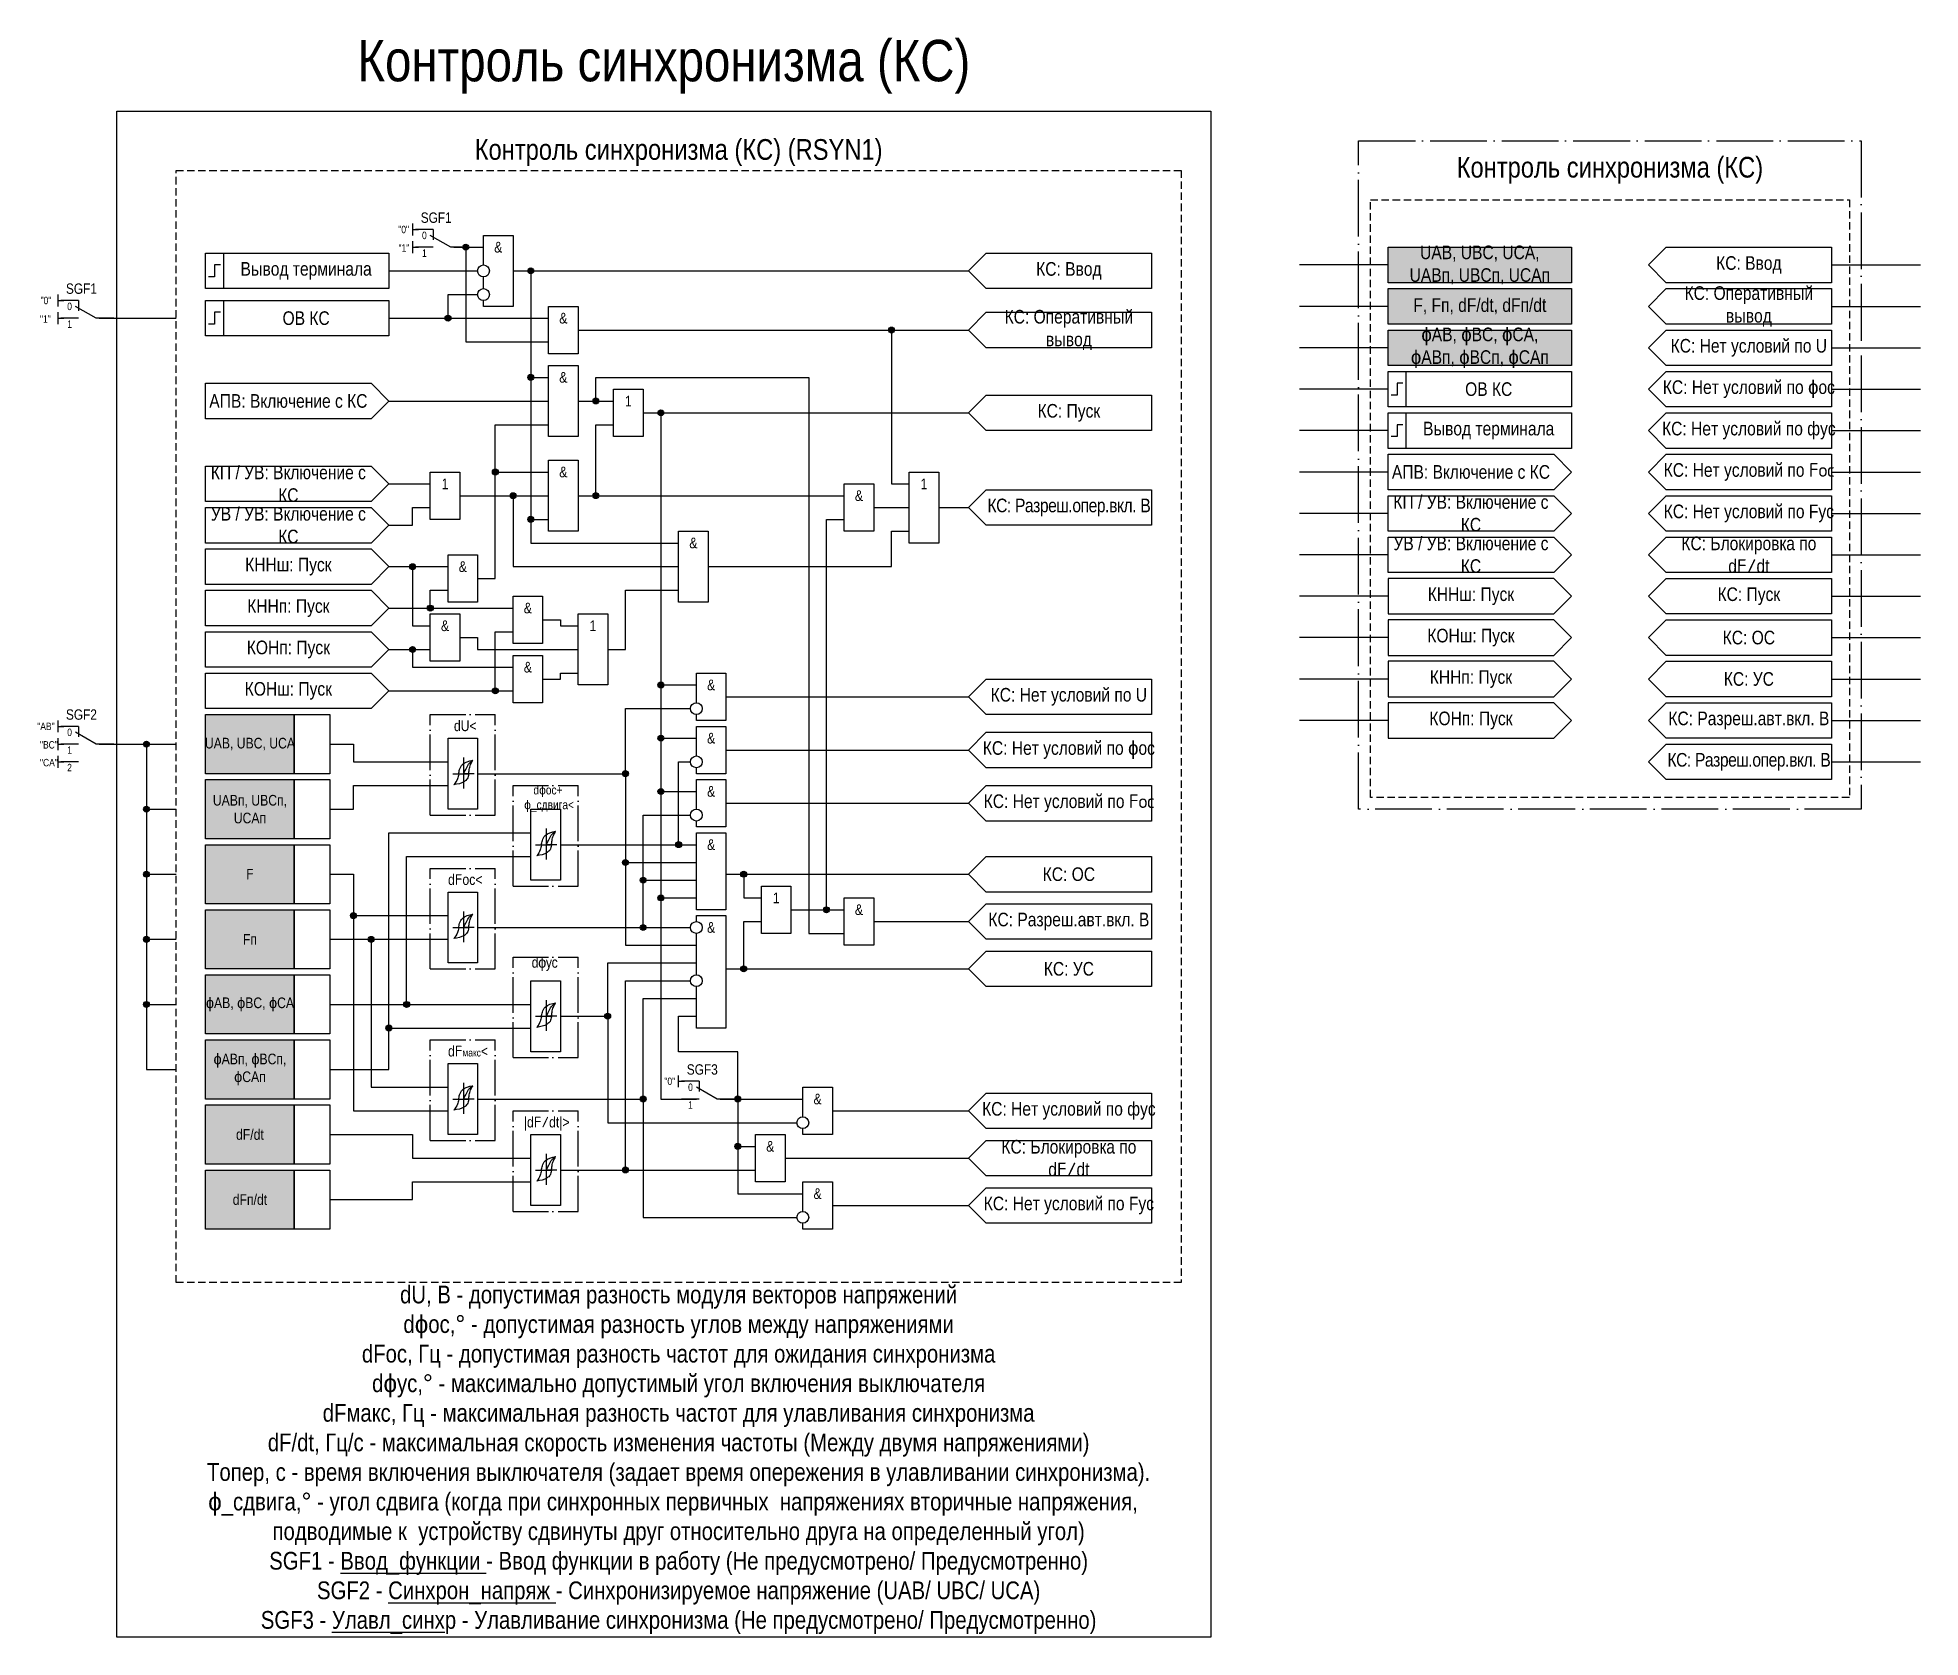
# Model space of a CAD drawing. Header units: millimetres. Extents: x -13 to 305, y -8 to 262.
import ezdxf
from ezdxf.enums import TextEntityAlignment as Align

# ---------------------------------------------------------------- set-up
doc = ezdxf.new("R2010")
doc.units = ezdxf.units.MM
doc.linetypes.add('ACAD_ISO04W100', pattern=[30, 24, -3, 0, -3])
doc.linetypes.add('штриховая2', pattern=[0.375, 0.25, -0.125])
doc.layers.add('TEXT', color=7, linetype='Continuous', lineweight=25)
doc.layers.add('Основная', color=7, linetype='Continuous')
doc.styles.add('1.8_Gost_RD', font='ARIALN.TTF', dxfattribs={"height": 1.8})
doc.styles.add('2.5_Gost_RD', font='ARIALN.TTF', dxfattribs={"height": 2.5})
doc.styles.add('3.5_Gost_RD', font='ARIALN.TTF', dxfattribs={"height": 3.5})
doc.styles.add('Вывод', font='ARIALN.TTF', dxfattribs={"height": 2.5})
doc.styles.add('Компонент', font='ARIALN.TTF', dxfattribs={"height": 3.5})

# ---------------------------------------------------------------- blocks, each defined once
blk = doc.blocks.new('*U1047')
at = {"layer": 'Основная', "linetype": 'ACAD_ISO04W100', "ltscale": 0.25}
for p, q in [((0, 0), (11, 0)), ((0, -17), (0, 0)), ((11, -17), (11, 0)), ((0, -17), (11, -17))]:
    blk.add_line(p, q, dxfattribs=at)
at = {"layer": 'Основная', "style": 'Компонент'}
blk.add_attdef('ОУ', text='', height=3.5, dxfattribs=at).set_placement((11, 0), align=Align.MIDDLE_CENTER)
blk = doc.blocks.new('*U1056')
at = {"layer": 'Основная', "linetype": 'ACAD_ISO04W100', "ltscale": 0.25}
for p, q in [((0, 0), (11, 0)), ((0, -17), (0, 0)), ((11, -17), (11, 0)), ((0, -17), (11, -17))]:
    blk.add_line(p, q, dxfattribs=at)
at = {"layer": 'Основная', "style": 'Компонент'}
blk.add_attdef('ОУ', text='', height=3.5, dxfattribs=at).set_placement((11, 0), align=Align.MIDDLE_CENTER)
blk = doc.blocks.new('Точка')
at = {"ltscale": 100}
h = blk.add_hatch(color=256, dxfattribs=at)
h.dxf.hatch_style = 1
edge = h.paths.add_edge_path()
edge.add_arc((0, 0), 0.5, 0, 360)
blk.add_circle((0, 0), 0.5, dxfattribs=at)
blk = doc.blocks.new('*U958')
at = {"layer": 'Основная', "color": 0}
blk.add_line((0, 0), (7, 4), dxfattribs=at)
at = {"layer": 'Основная', "ltscale": 0.35}
blk.add_line((6, 6), (6, 2.5), dxfattribs=at)
blk = doc.blocks.new('*U1052')
at = {"layer": 'Основная', "color": 0}
for p, q in [((-3, 6), (-9, 6)), ((-3, 0), (-9, 0)), ((9, 0), (3, 0))]:
    blk.add_line(p, q, dxfattribs=at)
at = {"layer": 'Основная', "ltscale": 0.25, "xscale": -1}
blk.add_blockref('*U958', (3, 0), dxfattribs=at)
at = {"layer": 'Основная'}
for tag, height, style, p in [('В1', 2.5, 'Вывод', (-13, 6)), ('ОУ', 3.5, 'Компонент', (-2, 10)), ('В2', 2.5, 'Вывод', (-6, 4)), ('В3', 2.5, 'Вывод', (-6, -2))]:
    blk.add_attdef(tag, text='', height=height, dxfattribs=dict(at, style=style)).set_placement(p, align=Align.MIDDLE_CENTER)
blk = doc.blocks.new('*U985')
at = {"layer": 'Основная', "color": 0}
for p, q in [((-3, 6), (-9, 6)), ((-3, 0), (-9, 0)), ((9, 0), (3, 0))]:
    blk.add_line(p, q, dxfattribs=at)
at = {"layer": 'Основная', "ltscale": 0.25, "xscale": -1}
blk.add_blockref('*U958', (3, 0), dxfattribs=at)
at = {"layer": 'Основная'}
for tag, height, style, p in [('В1', 2.5, 'Вывод', (-14, 6)), ('ОУ', 3.5, 'Компонент', (-2, 10)), ('В2', 2.5, 'Вывод', (-6, 4)), ('В3', 2.5, 'Вывод', (-6, -2))]:
    blk.add_attdef(tag, text='', height=height, dxfattribs=dict(at, style=style)).set_placement(p, align=Align.MIDDLE_CENTER)

msp = doc.modelspace()

# ---------------------------------------------------------------- hatches: boundary and pattern name
at = {"ltscale": 100, "true_color": 0xf7941d}
h = msp.add_hatch(color=30, dxfattribs=at)
h.dxf.hatch_style = 1
h.paths.add_polyline_path([(215, 227), (246, 227), (246, 221), (215, 221)])
h = msp.add_hatch(color=30, dxfattribs=at)
h.dxf.hatch_style = 1
h.paths.add_polyline_path([(215, 220), (246, 220), (246, 214), (215, 214)])
h = msp.add_hatch(color=30, dxfattribs=at)
h.dxf.hatch_style = 1
h.paths.add_polyline_path([(215, 213), (246, 213), (246, 207), (215, 207)])
at = {"ltscale": 100, "true_color": 0xef8637}
h = msp.add_hatch(color=30, dxfattribs=at)
h.dxf.hatch_style = 1
h.paths.add_polyline_path([(15, 148), (30, 148), (30, 138), (15, 138)])
h = msp.add_hatch(color=30, dxfattribs=at)
h.dxf.hatch_style = 1
h.paths.add_polyline_path([(15, 137), (30, 137), (30, 127), (15, 127)])
h = msp.add_hatch(color=30, dxfattribs=at)
h.dxf.hatch_style = 1
h.paths.add_polyline_path([(15, 126), (30, 126), (30, 116), (15, 116)])
h = msp.add_hatch(color=30, dxfattribs=at)
h.dxf.hatch_style = 1
h.paths.add_polyline_path([(15, 115), (30, 115), (30, 105), (15, 105)])
h = msp.add_hatch(color=30, dxfattribs=at)
h.dxf.hatch_style = 1
h.paths.add_polyline_path([(15, 104), (30, 104), (30, 94), (15, 94)])
h = msp.add_hatch(color=30, dxfattribs=at)
h.dxf.hatch_style = 1
h.paths.add_polyline_path([(15, 93), (30, 93), (30, 83), (15, 83)])
h = msp.add_hatch(color=30, dxfattribs=at)
h.dxf.hatch_style = 1
h.paths.add_polyline_path([(15, 82), (30, 82), (30, 72), (15, 72)])
h = msp.add_hatch(color=30, dxfattribs=at)
h.dxf.hatch_style = 1
h.paths.add_polyline_path([(15, 71), (30, 71), (30, 61), (15, 61)])

# ---------------------------------------------------------------- linework, layer by layer
at = {"ltscale": 100}
for p, q in [((50, 231), (50, 229)), ((50, 230), (51, 230)), ((50, 228), (50, 226)), ((50, 227), (51, 227)), ((262, 227), (290, 227)), ((215, 224), (200, 224)), ((290, 224), (305, 224)), ((215, 217), (200, 217)), ((290, 217), (305, 217)), ((215, 210), (200, 210)), ((290, 210), (305, 210)), ((215, 203), (200, 203)), ((290, 203), (305, 203)), ((215, 196), (200, 196)), ((290, 196), (305, 196)), ((215, 189), (200, 189)), ((290, 189), (305, 189)), ((215, 182), (200, 182)), ((290, 182), (305, 182)), ((215, 175), (200, 175)), ((290, 175), (305, 175)), ((215, 168), (200, 168)), ((290, 168), (305, 168)), ((215, 161), (200, 161)), ((290, 161), (305, 161)), ((215, 154), (200, 154)), ((290, 154), (305, 154)), ((215, 147), (200, 147)), ((290, 147), (305, 147)), ((56.79, 138), (58.6, 138)), ((57.81, 138), (59.49, 138)), ((60.42, 138), (58.6, 138)), ((290, 137), (262, 137)), ((290, 140), (305, 140)), ((70.79, 126), (72.6, 126)), ((71.81, 126), (73.49, 126)), ((74.42, 126), (72.6, 126)), ((56.79, 112), (58.6, 112)), ((57.81, 112), (59.49, 112)), ((60.42, 112), (58.6, 112)), ((70.79, 97), (72.6, 97)), ((71.81, 97), (73.49, 97)), ((74.42, 97), (72.6, 97)), ((95, 85), (95, 87)), ((95, 86), (96, 86))]:
    msp.add_line(p, q, dxfattribs=at)
at = {"color": 6, "ltscale": 100}
for p, q in [((-10, 219), (-10, 217)), ((-10, 218), (-9, 218)), ((-10, 216), (-10, 214)), ((-10, 215), (-9, 215)), ((-10, 147), (-10, 145)), ((-10, 146), (-9, 146)), ((-10, 144), (-10, 142)), ((-10, 143), (-9, 143)), ((-10, 141), (-10, 139)), ((-10, 140), (-9, 140)), ((-6.5, 140), (-9.5, 140))]:
    msp.add_line(p, q, dxfattribs=at)
for p, q in [((58.6, 140.72), (58.6, 135.52)), ((72.6, 128.72), (72.6, 123.52)), ((58.6, 114.72), (58.6, 109.52)), ((72.6, 99.72), (72.6, 94.52)), ((58.6, 85.72), (58.6, 80.52)), ((72.6, 73.72), (72.6, 68.52))]:
    msp.add_line(p, q)
at = {"color": 7, "ltscale": 100}
for p, q in [((56.79, 83), (58.6, 83)), ((57.81, 83), (59.49, 83)), ((60.42, 83), (58.6, 83)), ((70.79, 71), (72.6, 71)), ((71.81, 71), (73.49, 71)), ((74.42, 71), (72.6, 71))]:
    msp.add_line(p, q, dxfattribs=at)
at = {"color": 3, "ltscale": 100}
for points in [[(0, 250), (185, 250), (185, -8), (0, -8)], [(215, 178), (243, 178), (246, 175), (243, 172), (215, 172)]]:
    msp.add_lwpolyline(points, close=True, dxfattribs=at)
at = {"color": 251, "linetype": 'ACAD_ISO04W100', "lineweight": 30, "ltscale": 0.4, "true_color": 0x58595b}
msp.add_lwpolyline([(210, 245), (295, 245), (295, 132), (210, 132)], close=True, dxfattribs=at)
at = {"linetype": 'штриховая2', "ltscale": 5}
for points in [[(10, 240), (180, 240), (180, 52), (10, 52)], [(212, 235), (293, 235), (293, 134), (212, 134)]]:
    msp.add_lwpolyline(points, close=True, dxfattribs=at)
at = {"ltscale": 100}
for points in [[(57, 227), (62, 227)], [(57, 227), (59, 227), (59, 211), (73, 211)], [(62, 224), (62, 229), (67, 229), (67, 217), (62, 217), (62, 218)], [(259, 224), (262, 227), (290, 227), (290, 221), (262, 221), (259, 224)], [(46, 223), (61, 223)], [(67, 223), (70, 223), (70, 181), (73, 181)], [(67, 223), (70, 223), (70, 177), (95, 177)], [(67, 223), (144, 223)], [(67, 223), (70, 223), (70, 205), (73, 205)], [(144, 223), (147, 226), (175, 226), (175, 220), (147, 220), (144, 223)], [(62, 220), (62, 222)], [(259, 217), (262, 220), (290, 220), (290, 214), (262, 214), (259, 217)], [(46, 215), (56, 215), (56, 219), (61, 219)], [(46, 215), (73, 215)], [(144, 213), (147, 216), (175, 216), (175, 210), (147, 210), (144, 213)], [(78, 213), (131, 213), (131, 187), (134, 187)], [(78, 213), (144, 213)], [(259, 210), (262, 213), (290, 213), (290, 207), (262, 207), (259, 210)], [(78, 201), (81, 201), (81, 205), (117, 205), (117, 111), (123, 111)], [(259, 203), (262, 206), (290, 206), (290, 200), (262, 200), (259, 203)], [(46, 201), (73, 201)], [(78, 201), (84, 201)], [(144, 199), (147, 202), (175, 202), (175, 196), (147, 196), (144, 199)], [(89, 199), (144, 199)], [(89, 199), (92, 199), (92, 153), (98, 153)], [(89, 199), (92, 199), (92, 144), (98, 144)], [(89, 199), (92, 199), (92, 135), (98, 135)], [(89, 199), (92, 199), (92, 83), (98, 83)], [(89, 199), (92, 199), (92, 117), (98, 117)], [(259, 196), (262, 199), (290, 199), (290, 193), (262, 193), (259, 196)], [(61, 171), (64, 171), (64, 197), (73, 197)], [(78, 185), (81, 185), (81, 197), (84, 197)], [(259, 189), (262, 192), (290, 192), (290, 186), (262, 186), (259, 189)], [(61, 171), (64, 171), (64, 189), (73, 189)], [(46, 187), (53, 187)], [(58, 185), (73, 185)], [(58, 185), (67, 185), (67, 173), (95, 173)], [(78, 185), (123, 185)], [(144, 183), (147, 186), (175, 186), (175, 180), (147, 180), (144, 183)], [(259, 182), (262, 185), (290, 185), (290, 179), (262, 179), (259, 182)], [(46, 180), (50, 180), (50, 183), (53, 183)], [(128, 183), (134, 183)], [(139, 183), (144, 183)], [(100, 173), (131, 173), (131, 179), (134, 179)], [(114, 115), (120, 115), (120, 181), (123, 181)], [(259, 175), (262, 178), (290, 178), (290, 172), (262, 172), (259, 175)], [(46, 173), (56, 173)], [(46, 173), (50, 173), (50, 163), (53, 163)], [(46, 166), (53, 166), (53, 169), (56, 169)], [(83, 159), (86, 159), (86, 169), (95, 169)], [(259, 168), (262, 171), (290, 171), (290, 165), (262, 165), (259, 168)], [(46, 166), (67, 166)], [(72, 164), (75, 164), (75, 163), (78, 163)], [(259, 161), (262, 164), (290, 164), (290, 158), (262, 158), (259, 161)], [(46, 152), (64, 152), (64, 162), (67, 162)], [(58, 161), (61, 161), (61, 159), (78, 159)], [(46, 159), (53, 159)], [(46, 159), (50, 159), (50, 156), (67, 156)], [(259, 154), (262, 157), (290, 157), (290, 151), (262, 151), (259, 154)], [(72, 154), (75, 154), (75, 155), (78, 155)], [(98, 150), (98, 155), (103, 155), (103, 147), (98, 147), (98, 148)], [(144, 151), (147, 154), (175, 154), (175, 148), (147, 148), (144, 151)], [(46, 152), (67, 152)], [(103, 151), (144, 151)], [(259, 147), (262, 150), (290, 150), (290, 144), (262, 144), (259, 147)], [(61, 138), (86, 138), (86, 149), (97, 149)], [(98, 141), (98, 146), (103, 146), (103, 138), (98, 138), (98, 139)], [(144, 142), (147, 145), (175, 145), (175, 139), (147, 139), (144, 142)], [(36, 143), (40, 143), (40, 140), (56, 140)], [(103, 142), (144, 142)], [(259, 140), (262, 143), (290, 143), (290, 137), (262, 137), (259, 140)], [(61, 138), (86, 138), (86, 123), (98, 123)], [(61, 138), (86, 138), (86, 109), (98, 109)], [(75, 126), (95, 126), (95, 140), (97, 140)], [(98, 132), (98, 137), (103, 137), (103, 129), (98, 129), (98, 130)], [(36, 132), (40, 132), (40, 136), (56, 136)], [(144, 133), (147, 136), (175, 136), (175, 130), (147, 130), (144, 133)], [(61, 112), (89, 112), (89, 131), (97, 131)], [(103, 133), (144, 133)], [(36, 88), (46, 88), (46, 128), (70, 128)], [(75, 126), (98, 126)], [(36, 99), (49, 99), (49, 124), (70, 124)], [(36, 121), (40, 121), (40, 114), (56, 114)], [(36, 121), (40, 121), (40, 81), (56, 81)], [(103, 121), (144, 121)], [(103, 121), (106, 121), (106, 117), (109, 117)], [(144, 121), (147, 124), (175, 124), (175, 118), (147, 118), (144, 121)], [(61, 112), (89, 112), (89, 120), (98, 120)], [(114, 115), (123, 115)], [(144, 113), (147, 116), (175, 116), (175, 110), (147, 110), (144, 113)], [(61, 112), (97, 112)], [(98, 113), (98, 114), (103, 114), (103, 95), (98, 95), (98, 102)], [(103, 105), (106, 105), (106, 113), (109, 113)], [(128, 113), (144, 113)], [(36, 110), (56, 110)], [(36, 110), (43, 110), (43, 85), (56, 85)], [(98, 104), (98, 111)], [(75, 97), (83, 97), (83, 106), (98, 106)], [(144, 105), (147, 108), (175, 108), (175, 102), (147, 102), (144, 105)], [(75, 71), (86, 71), (86, 103), (97, 103)], [(103, 105), (144, 105)], [(36, 99), (70, 99)], [(64, 83), (89, 83), (89, 100), (98, 100)], [(75, 97), (83, 97), (83, 79), (115, 79)], [(102, 83), (105, 83), (105, 91), (95, 91), (95, 97), (98, 97)], [(36, 88), (46, 88), (46, 95), (70, 95)], [(61, 83), (89, 83), (89, 63), (115, 63)], [(102, 83), (116, 83)], [(102, 83), (105, 83), (105, 75), (108, 75)], [(102, 83), (105, 83), (105, 67), (116, 67)], [(116, 80), (116, 85), (121, 85), (121, 77), (116, 77), (116, 78)], [(144, 81), (147, 84), (175, 84), (175, 78), (147, 78), (144, 81)], [(121, 81), (144, 81)], [(36, 77), (50, 77), (50, 73), (70, 73)], [(144, 73), (147, 76), (175, 76), (175, 70), (147, 70), (144, 73)], [(78, 71), (108, 71)], [(113, 73), (144, 73)], [(36, 66), (50, 66), (50, 69), (70, 69)], [(116, 64), (116, 69), (121, 69), (121, 61), (116, 61), (116, 62)], [(144, 65), (147, 68), (175, 68), (175, 62), (147, 62), (144, 65)], [(121, 65), (144, 65)], [(121, 65), (144, 65)]]:
    msp.add_lwpolyline(points, dxfattribs=at)
for points in [[(215, 227), (246, 227), (246, 221), (215, 221)], [(15, 226), (18, 226), (18, 220), (15, 220)], [(15, 226), (46, 226), (46, 220), (15, 220)], [(215, 220), (246, 220), (246, 214), (215, 214)], [(15, 218), (18, 218), (18, 212), (15, 212)], [(15, 218), (46, 218), (46, 212), (15, 212)], [(73, 217), (78, 217), (78, 209), (73, 209)], [(215, 213), (246, 213), (246, 207), (215, 207)], [(73, 207), (78, 207), (78, 195), (73, 195)], [(15, 204), (43, 204), (46, 201), (43, 198), (15, 198)], [(215, 206), (246, 206), (246, 200), (215, 200)], [(215, 206), (218, 206), (218, 200), (215, 200)], [(84, 203), (89, 203), (89, 195), (84, 195)], [(215, 199), (246, 199), (246, 193), (215, 193)], [(215, 199), (218, 199), (218, 193), (215, 193)], [(215, 192), (243, 192), (246, 189), (243, 186), (215, 186)], [(15, 190), (43, 190), (46, 187), (43, 184), (15, 184)], [(53, 189), (58, 189), (58, 181), (53, 181)], [(73, 191), (78, 191), (78, 179), (73, 179)], [(134, 189), (139, 189), (139, 177), (134, 177)], [(123, 187), (128, 187), (128, 179), (123, 179)], [(215, 185), (243, 185), (246, 182), (243, 179), (215, 179)], [(15, 183), (43, 183), (46, 180), (43, 177), (15, 177)], [(95, 179), (100, 179), (100, 167), (95, 167)], [(15, 176), (43, 176), (46, 173), (43, 170), (15, 170)], [(56, 175), (61, 175), (61, 167), (56, 167)], [(15, 169), (43, 169), (46, 166), (43, 163), (15, 163)], [(67, 168), (72, 168), (72, 160), (67, 160)], [(53, 165), (58, 165), (58, 157), (53, 157)], [(78, 165), (83, 165), (83, 153), (78, 153)], [(15, 162), (43, 162), (46, 159), (43, 156), (15, 156)], [(67, 158), (72, 158), (72, 150), (67, 150)], [(15, 155), (43, 155), (46, 152), (43, 149), (15, 149)], [(15, 148), (30, 148), (30, 138), (15, 138)], [(30, 148), (36, 148), (36, 138), (30, 138)], [(56, 144), (61, 144), (61, 132), (56, 132)], [(15, 137), (30, 137), (30, 127), (15, 127)], [(30, 137), (36, 137), (36, 127), (30, 127)], [(70, 132), (75, 132), (75, 120), (70, 120)], [(98, 128), (103, 128), (103, 115), (98, 115)], [(15, 126), (30, 126), (30, 116), (15, 116)], [(30, 126), (36, 126), (36, 116), (30, 116)], [(56, 118), (61, 118), (61, 106), (56, 106)], [(109, 119), (114, 119), (114, 111), (109, 111)], [(15, 115), (30, 115), (30, 105), (15, 105)], [(30, 115), (36, 115), (36, 105), (30, 105)], [(123, 117), (128, 117), (128, 109), (123, 109)], [(15, 104), (30, 104), (30, 94), (15, 94)], [(30, 104), (36, 104), (36, 94), (30, 94)], [(70, 103), (75, 103), (75, 91), (70, 91)], [(15, 93), (30, 93), (30, 83), (15, 83)], [(30, 93), (36, 93), (36, 83), (30, 83)], [(56, 89), (61, 89), (61, 77), (56, 77)], [(15, 82), (30, 82), (30, 72), (15, 72)], [(30, 82), (36, 82), (36, 72), (30, 72)], [(70, 77), (75, 77), (75, 65), (70, 65)], [(108, 77), (113, 77), (113, 69), (108, 69)], [(15, 71), (30, 71), (30, 61), (15, 61)], [(30, 71), (36, 71), (36, 61), (30, 61)]]:
    msp.add_lwpolyline(points, close=True, dxfattribs=at)
at = {"lineweight": 30, "ltscale": 100}
for points in [[(17.5, 224), (16.5, 224), (16.5, 222), (15.5, 222)], [(17.5, 216), (16.5, 216), (16.5, 214), (15.5, 214)], [(217.5, 204), (216.5, 204), (216.5, 202), (215.5, 202)], [(217.5, 197), (216.5, 197), (216.5, 195), (215.5, 195)]]:
    msp.add_lwpolyline(points, dxfattribs=at)
at = {"color": 6, "ltscale": 100}
for points in [[(-3, 215), (10, 215)], [(-3, 143), (10, 143)], [(-3, 143), (5, 143), (5, 132), (10, 132)], [(-3, 143), (5, 143), (5, 121), (10, 121)], [(-3, 143), (5, 143), (5, 110), (10, 110)], [(-3, 143), (5, 143), (5, 99), (10, 99)], [(-3, 143), (5, 143), (5, 88), (10, 88)]]:
    msp.add_lwpolyline(points, dxfattribs=at)
at = {"ltscale": 100}
for centre in [(62, 223), (98, 149), (98, 140), (98, 131), (98, 112), (98, 103), (116, 79), (116, 63)]:
    msp.add_circle(centre, 1, dxfattribs=at)
msp.add_circle((62, 219), 1)
for points in [[(57.8, 137.92), (57.95, 138.71), (58.44, 139.54), (60.2, 140.26)], [(58.6, 138), (59, 138.72), (59.47, 139.6), (60.2, 140.26)], [(59.48, 137.92), (59.6, 138.71), (59.81, 139.54), (60.2, 140.26)], [(57.8, 137.92), (57.6, 137.13), (57, 136.12)], [(59.48, 137.92), (59.25, 137.13), (58.76, 136.67), (57, 136.12)], [(71.8, 125.92), (71.95, 126.71), (72.44, 127.54), (74.2, 128.26)], [(72.6, 126), (73, 126.72), (73.47, 127.6), (74.2, 128.26)], [(73.48, 125.92), (73.6, 126.71), (73.81, 127.54), (74.2, 128.26)], [(71.8, 125.92), (71.6, 125.13), (71, 124.12)], [(73.48, 125.92), (73.25, 125.13), (72.76, 124.67), (71, 124.12)], [(57.8, 111.92), (57.6, 111.13), (57, 110.12)], [(59.48, 111.92), (59.25, 111.13), (58.76, 110.67), (57, 110.12)], [(57.8, 111.92), (57.95, 112.71), (58.44, 113.54), (60.2, 114.26)], [(58.6, 112), (59, 112.72), (59.47, 113.6), (60.2, 114.26)], [(59.48, 111.92), (59.6, 112.71), (59.81, 113.54), (60.2, 114.26)], [(71.8, 96.92), (71.95, 97.71), (72.44, 98.54), (74.2, 99.26)], [(72.6, 97), (73, 97.72), (73.47, 98.6), (74.2, 99.26)], [(73.48, 96.92), (73.6, 97.71), (73.81, 98.54), (74.2, 99.26)], [(71.8, 96.92), (71.6, 96.13), (71, 95.12)], [(73.48, 96.92), (73.25, 96.13), (72.76, 95.67), (71, 95.12)], [(57.8, 82.92), (57.6, 82.13), (57, 81.12)], [(59.48, 82.92), (59.25, 82.13), (58.76, 81.67), (57, 81.12)], [(57.8, 82.92), (57.95, 83.71), (58.44, 84.54), (60.2, 85.26)], [(58.6, 83), (59, 83.72), (59.47, 84.6), (60.2, 85.26)], [(59.48, 82.92), (59.6, 83.71), (59.81, 84.54), (60.2, 85.26)], [(71.8, 70.92), (71.95, 71.71), (72.44, 72.54), (74.2, 73.26)], [(72.6, 71), (73, 71.72), (73.47, 72.6), (74.2, 73.26)], [(73.48, 70.92), (73.6, 71.71), (73.81, 72.54), (74.2, 73.26)], [(71.8, 70.92), (71.6, 70.13), (71, 69.12)], [(73.48, 70.92), (73.25, 70.13), (72.76, 69.67), (71, 69.12)]]:
    msp.add_spline(points, degree=3)
at = {"layer": 'TEXT', "ltscale": 100}
for points in [[(215, 171), (215, 165), (243, 165), (246, 168), (243, 171)], [(215, 164), (215, 158), (243, 158), (246, 161), (243, 164)], [(215, 157), (215, 151), (243, 151), (246, 154), (243, 157)], [(215, 150), (215, 144), (243, 144), (246, 147), (243, 150)]]:
    msp.add_lwpolyline(points, close=True, dxfattribs=at)

# ---------------------------------------------------------------- block references
at = {"ltscale": 100}
for p in [(59, 227), (70, 223), (56, 215), (131, 213), (70, 205), (81, 201), (92, 199), (64, 189), (67, 185), (81, 185), (70, 181), (50, 173), (53, 166), (50, 159), (92, 153), (64, 152), (5, 143), (92, 144), (86, 138), (92, 135), (5, 132), (95, 126), (5, 121), (86, 123), (106, 121), (89, 120), (92, 117), (120, 115), (40, 114), (89, 112), (5, 110), (43, 110), (106, 105), (5, 99), (49, 99), (83, 97), (46, 95), (89, 83), (105, 83), (105, 75), (86, 71)]:
    msp.add_blockref('Точка', p, dxfattribs=at)
at = {"layer": 'Основная', "ltscale": 0.25, "xscale": 0.5, "yscale": 0.5, "zscale": 0.5}
for p, values in [((55, 227), {'ОУ': 'SGF1', 'В1': '"0"', 'В2': '0', 'В3': '1'}), ((100, 83), {'ОУ': 'SGF3', 'В1': '"0"', 'В2': '0', 'В3': '1'})]:
    msp.add_blockref('*U1052', p, dxfattribs=at).add_auto_attribs(values)
at = {"layer": 'Основная', "color": 6, "ltscale": 0.25, "xscale": 0.5, "yscale": 0.5, "zscale": 0.5}
for p, values in [((-5, 215), {'ОУ': 'SGF1', 'В1': '"0"', 'В2': '0', 'В3': '1'}), ((-5, 143), {'ОУ': 'SGF2', 'В1': '"AB"', 'В2': '0', 'В3': '1'})]:
    msp.add_blockref('*U985', p, dxfattribs=at).add_auto_attribs(values)
at = {"layer": 'Основная', "ltscale": 0.25}
for name, p in [('*U1047', (53, 148)), ('*U1047', (67, 136)), ('*U1047', (53, 122)), ('*U1056', (67, 107)), ('*U1047', (53, 93)), ('*U1047', (67, 81))]:
    msp.add_blockref(name, p, dxfattribs=at)

# ---------------------------------------------------------------- texts
at = {"ltscale": 100, "attachment_point": 5}
for s, insert, char_height, width, style in [('{\\C3;Контроль синхронизма (КС)}', (92.5, 257.5), 7, 185, '3.5_Gost_RD'), ('&', (64.5, 227), 1.8, 5, '2.5_Gost_RD'), ('&', (75.5, 215), 1.8, 5, '2.5_Gost_RD'), ('&', (75.5, 205), 1.8, 5, '2.5_Gost_RD'), ('1', (86.5, 201), 1.8, 5, '2.5_Gost_RD'), ('1', (55.5, 187), 1.8, 5, '2.5_Gost_RD'), ('&', (75.5, 189), 1.8, 5, '2.5_Gost_RD'), ('1', (136.5, 187), 1.8, 5, '2.5_Gost_RD'), ('&', (125.5, 185), 1.8, 5, '2.5_Gost_RD'), ('&', (97.5, 177), 1.8, 5, '2.5_Gost_RD'), ('&', (58.5, 173), 1.8, 5, '2.5_Gost_RD'), ('&', (69.5, 166), 1.8, 5, '2.5_Gost_RD'), ('&', (55.5, 163), 1.8, 5, '2.5_Gost_RD'), ('1', (80.5, 163), 1.8, 5, '2.5_Gost_RD'), ('&', (69.5, 156), 1.8, 5, '2.5_Gost_RD'), ('&', (100.5, 153), 1.8, 5, '2.5_Gost_RD'), ('UAB, UBC, UCA', (22.5, 143), 1.8, 15, '1.8_Gost_RD'), ('&', (100.5, 144), 1.8, 5, '2.5_Gost_RD'), ('UABп, UBCп, UCAп', (22.5, 132), 1.8, 15, '1.8_Gost_RD'), ('&', (100.5, 135), 1.8, 5, '2.5_Gost_RD'), ('&', (100.5, 126), 1.8, 5, '2.5_Gost_RD'), ('{\\fISOCPEUR|b0|i0|c204|p34;F}', (22.5, 121), 1.8, 15, '1.8_Gost_RD'), ('1', (111.5, 117), 1.8, 5, '2.5_Gost_RD'), ('&', (125.5, 115), 1.8, 5, '2.5_Gost_RD'), ('&', (100.5, 112), 1.8, 5, '2.5_Gost_RD'), ('Fп', (22.5, 110), 1.8, 15, '1.8_Gost_RD'), ('{\\fISOCPEUR|b0|i0|c204|p34;ɸ}AB, {\\fISOCPEUR|b0|i0|c204|p34;ɸ}BC, {\\fISOCPEUR|b0|i0|c204|p34;ɸ}CA', (22.5, 99), 1.8, 15, '1.8_Gost_RD'), ('{\\fISOCPEUR|b0|i0|c204|p34;ɸ}ABп, {\\fISOCPEUR|b0|i0|c204|p34;ɸ}BCп, {\\fISOCPEUR|b0|i0|c204|p34;ɸ}CAп', (22.5, 88), 1.8, 15, '1.8_Gost_RD'), ('&', (118.5, 83), 1.8, 5, '2.5_Gost_RD'), ('dF/dt', (22.5, 77), 1.8, 15, '1.8_Gost_RD'), ('&', (110.5, 75), 1.8, 5, '2.5_Gost_RD'), ('dFп/dt', (22.5, 66), 1.8, 15, '1.8_Gost_RD'), ('&', (118.5, 67), 1.8, 5, '2.5_Gost_RD')]:
    msp.add_mtext(s, dxfattribs=dict(at, insert=insert, char_height=char_height, width=width, style=style))
at = {"color": 30, "ltscale": 100, "attachment_point": 5, "style": '3.5_Gost_RD'}
for s, insert, char_height, width in [('Контроль синхронизма (КС) (RSYN1)', (95, 243), 3.5, 170), ('Контроль синхронизма (КС)', (252.5, 240), 3.5, 85), ('dU, В - допустимая разность модуля векторов напряжений \\Pd{\\fArial|b0|i0|c204|p34;ɸ}ос,° - допустимая разность углов между напряжениями\\PdFос, Гц - допустимая разность частот для ожидания синхронизма\\Pd{\\fArial|b0|i0|c204|p34;ɸ}ус,° - максимально допустимый угол включения выключателя\\PdFмакс, Гц - максимальная разность частот для улавливания синхронизма\\PdF/dt, Гц/с - максимальная скорость изменения частоты {\\C3;(Между двумя напряжениями) }\\PTопер, с - время включения выключателя (задает время опережения в улавливании синхронизма).\\P{\\fArial|b0|i0|c204|p34;ɸ}_сдвига,° - угол сдвига (когда при синхронных первичных ^Iнапряжениях вторичные напряжения, ^I^Iподводимые к ^Iустройству сдвинуты друг относительно друга на определенный угол) \\PSGF1 - {\\LВвод_функции} - Ввод функции в работу (Не предусмотрено/ Предусмотренно)\\PSGF2 - {\\LСинхрон_напряж} - Синхронизируемое напряжение (UAB/ UBC/ UCA)\\PSGF3 - {\\LУлавл_синх}р - Улавливание синхронизма (Не предусмотрено/ Предусмотренно)', (95, 22), 3, 170)]:
    msp.add_mtext(s, dxfattribs=dict(at, insert=insert, char_height=char_height, width=width))
at = {"ltscale": 100, "attachment_point": 1}
for s, width, heights, insert, char_height, style in [('"1"', 2, [0], (47.63, 227.5), 1.25, '3.5_Gost_RD'), ('dU<', 4, [0], (57, 147), 1.8, '1.8_Gost_RD'), ('\\A1;\\pi-0.56054;d{\\fISOCPEUR|b0|i0|c204|p34;ɸ}ос+\\P\\pi-2.13114;{\\fArial|b0|i0|c204|p34;ɸ}_сдвига<', 4, [0], (71, 136), 1.5, '1.8_Gost_RD'), ('d{\\fISOCPEUR|b0|i0|c204|p34;F}ос<', 4, [0], (56, 121), 1.8, '1.8_Gost_RD'), ('\\A1;\\pi-0.35895;{\\T0.95;d\\fISOCPEUR|b0|i0|c204|p34;ɸ\\fArial Narrow|b0|i0|c204|p34;ус\\H1.25x; }', 4, [4], (70.5, 107), 1.8, '1.8_Gost_RD'), ('d{\\fISOCPEUR|b0|i0|c204|p34;F\\fArial Narrow|b0|i0|c204|p34;\\H0.69444x;макс}<', 4, [0], (56, 92), 1.8, '1.8_Gost_RD')]:
    msp.add_mtext_dynamic_manual_height_columns(s, width=width, gutter_width=17.5, heights=heights, dxfattribs=dict(at, insert=insert, char_height=char_height, style=style))
at = {"color": 6, "ltscale": 100, "char_height": 1.25, "attachment_point": 1, "style": '3.5_Gost_RD'}
for s, insert in [('"1"', (-13, 215.5)), ('"BC"', (-13, 143.5)), ('"CA"', (-13, 140.5)), ('2', (-8.41, 139.66))]:
    msp.add_mtext_dynamic_manual_height_columns(s, width=2, gutter_width=17.5, heights=[0], dxfattribs=dict(at, insert=insert))
at = {"color": 7, "ltscale": 100, "insert": (67, 80), "char_height": 1.8, "attachment_point": 1, "style": '1.8_Gost_RD'}
msp.add_mtext_dynamic_manual_height_columns('\\pi1.8224;|d{\\fISOCPEUR|b0|i0|c204|p34;F/}dt|>', width=11, gutter_width=17.5, heights=[0], dxfattribs=at)
at = {"layer": 'TEXT', "color": 0, "ltscale": 100, "char_height": 2.3, "attachment_point": 5, "style": '2.5_Gost_RD'}
for s, insert, width in [('{\\C256;UAB, UBC, UCA, \\PUABп, UBCп, UCAп}', (230.5, 224), 31), ('{\\C256;Вывод терминала}', (32, 223), 28), ('{\\C256;F, Fп, dF/dt, dFп/dt}', (230.5, 217), 31), ('{\\C256;ОВ КС}', (32, 215), 28), ('{\\fISOCPEUR|b0|i0|c204|p34;\\C256;ɸ\\fArial Narrow|b0|i0|c204|p34;AB, \\fISOCPEUR|b0|i0|c204|p34;ɸ\\fArial Narrow|b0|i0|c204|p34;BC, \\fISOCPEUR|b0|i0|c204|p34;ɸ\\fArial Narrow|b0|i0|c204|p34;CA, \\P\\fISOCPEUR|b0|i0|c204|p34;ɸ\\fArial Narrow|b0|i0|c204|p34;ABп, \\fISOCPEUR|b0|i0|c204|p34;ɸ\\fArial Narrow|b0|i0|c204|p34;BCп, \\fISOCPEUR|b0|i0|c204|p34;ɸ\\fArial Narrow|b0|i0|c204|p34;CAп}', (230.5, 210), 31), ('{\\C256;ОВ КС}', (232, 203), 28), ('{\\C256;Вывод терминала}', (232, 196), 28)]:
    msp.add_mtext(s, dxfattribs=dict(at, insert=insert, width=width))
at = {"layer": 'TEXT', "ltscale": 100, "char_height": 2.3, "width": 28, "attachment_point": 5, "style": '2.5_Gost_RD'}
for s, insert in [('КС: Ввод', (161, 223)), ('КС: Ввод', (276, 224)), ('КС: Оперативный вывод', (276, 217)), ('КС: Оперативный вывод', (161, 213)), ('КС: Нет условий по U', (276, 210)), ('КС: Нет условий по {\\fISOCPEUR|b0|i0|c204|p34;\\C7;ɸ\\fArial Narrow|b0|i0|c204|p34;ос}', (276, 203)), ('АПВ: Включение с КС', (29, 201)), ('КС: Пуск', (161, 199)), ('КС: Нет условий по {\\C7;фус}', (276, 196)), ('КП / УВ: Включение с КС', (29, 187)), ('АПВ: Включение с КС', (229, 189)), ('КС: Нет условий по {\\fISOCPEUR|b0|i0|c204|p34;Fос}', (276, 189)), ('УВ / УВ: Включение с КС', (29, 180)), ('{\\T0.95;КС: Разреш.опер.вкл. В}', (161, 183)), ('КС: Нет условий по Fус', (276, 182)), ('КС: Блокировка по d{\\fISOCPEUR|b0|i0|c204|p34;F/}dt', (276, 175)), ('КННш: Пуск', (29, 173)), ('КННш: Пуск', (229, 168)), ('КС: Пуск', (276, 168)), ('КННп: Пуск', (29, 166)), ('КОНш: Пуск', (229, 161)), ('КОНп: Пуск', (29, 159)), ('КС: ОС', (276, 161)), ('КОНш: Пуск', (29, 152)), ('КННп: Пуск', (229, 154)), ('КС: УС', (276, 154)), ('КС: Нет условий по U', (161, 151)), ('КОНп: Пуск', (229, 147)), ('КС: Разреш.авт.вкл. В', (276, 147)), ('КС: Нет условий по {\\fISOCPEUR|b0|i0|c204|p34;\\C7;ɸ\\fArial Narrow|b0|i0|c204|p34;ос}', (161, 142)), ('{\\T0.95;КС: Разреш.опер.вкл. В}', (276, 140)), ('КС: Нет условий по {\\fISOCPEUR|b0|i0|c204|p34;Fос}', (161, 133)), ('КС: ОС', (161, 121)), ('КС: Разреш.авт.вкл. В', (161, 113)), ('КС: УС', (161, 105)), ('КС: Нет условий по {\\C7;фус}', (161, 81)), ('КС: Блокировка по d{\\fISOCPEUR|b0|i0|c204|p34;F/}dt', (161, 73)), ('КС: Нет условий по Fус', (161, 65))]:
    msp.add_mtext(s, dxfattribs=dict(at, insert=insert))
at = {"layer": 'TEXT', "color": 3, "ltscale": 100, "char_height": 2.3, "width": 28, "attachment_point": 5, "style": '2.5_Gost_RD'}
for s, insert in [('КП / УВ: Включение с КС', (229, 182)), ('УВ / УВ: Включение с КС', (229, 175))]:
    msp.add_mtext(s, dxfattribs=dict(at, insert=insert))

doc.saveas('drawing.dxf')
